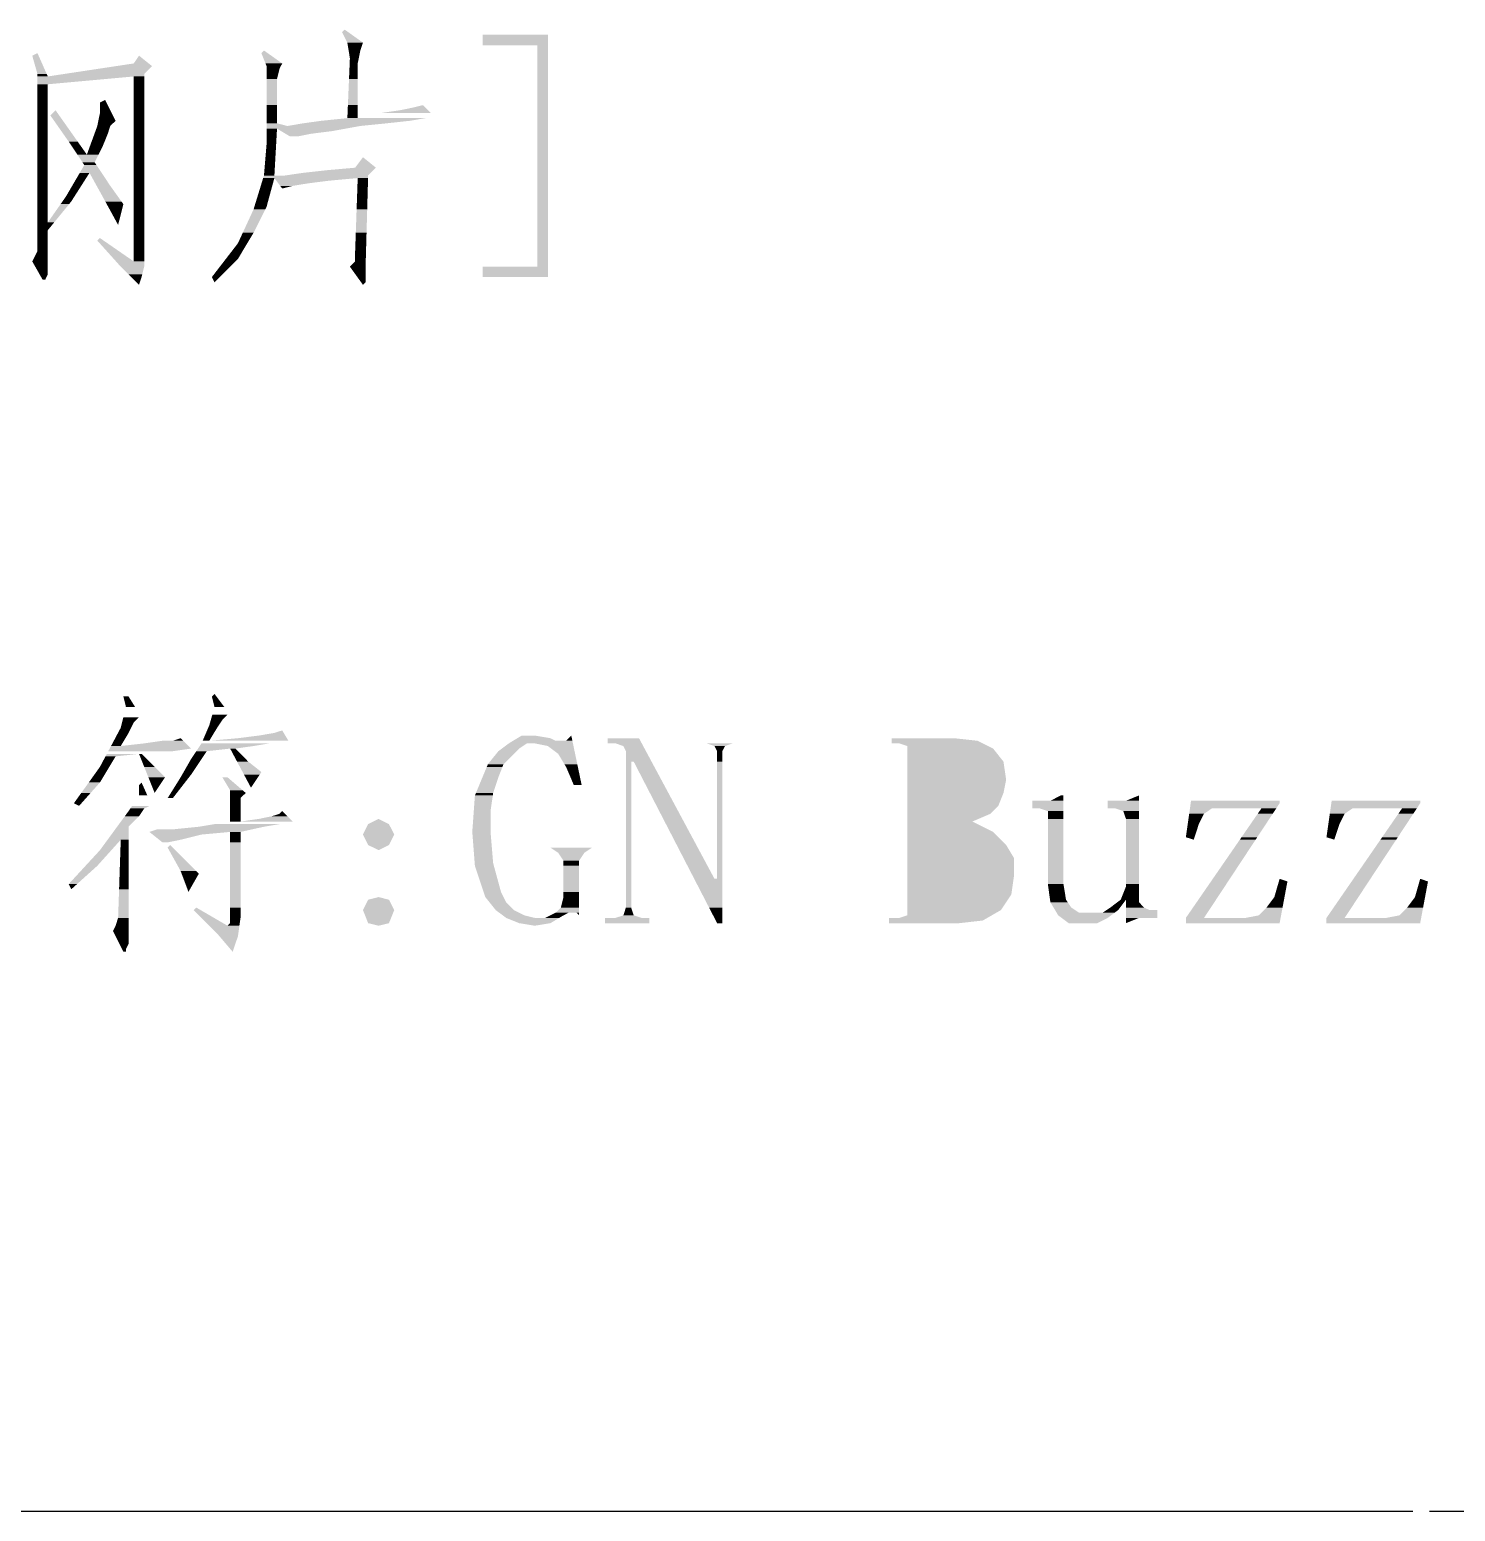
# Model space of a CAD drawing. Extents: x -182 to 198, y -129 to 151.
# Drawn here: x -128.27 to -85.63, y -129.38 to -85.08 of the extents above; entities that cross this region are included whole.
import ezdxf

# ---------------------------------------------------------------- set-up
doc = ezdxf.new("R2010")
doc.units = 0
for name, color, linetype in [('OutLine', 5, 'CONTINUOUS'), ('Text', 1, 'CONTINUOUS'), ('Text_N', 2, 'CONTINUOUS')]:
    doc.layers.add(name, color=color, linetype=linetype)

msp = doc.modelspace()

# ---------------------------------------------------------------- linework, layer by layer
at = {"layer": 'OutLine'}
for points in [[(-86.898309, -129.382825), (-181.523309, -129.382825)], [(8.226691, -129.382825), (-86.398309, -129.382825)]]:
    msp.add_lwpolyline(points, dxfattribs=at)
at = {"layer": 'Text'}
for points in [[(-118.76532, -85.47354), (-118.9228, -85.16112), (-118.29796, -85.47354), (-118.84406, -85.08492)], [(-118.727195, -85.70722), (-118.76532, -85.47354), (-118.3767, -85.70722), (-118.29796, -85.47354)], [(-114.71656, -85.55228), (-114.71656, -85.23986), (-112.76838, -85.55228), (-112.76838, -85.23986)], [(-128.03378, -86.40826), (-128.18872, -85.86216), (-127.757682, -86.40826), (-128.03378, -85.78596)], [(-125.674222, -86.17458), (-125.15342, -86.09584), (-124.60732, -86.17458), (-124.99594, -85.86216)], [(-121.212229, -86.09584), (-121.3358, -85.78596), (-120.7135, -86.09584), (-121.2596, -85.70722)], [(-118.714368, -85.78596), (-118.727195, -85.70722), (-118.392651, -85.78596), (-118.3767, -85.70722)], [(-118.68912, -85.9409), (-118.714368, -85.78596), (-118.424046, -85.9409), (-118.392651, -85.78596)], [(-113.0808, -92.17152), (-113.0808, -85.55228), (-112.76838, -92.17152), (-112.76838, -85.55228)], [(-127.219862, -86.40826), (-125.674222, -86.17458), (-124.841, -86.40826), (-124.60732, -86.17458)], [(-121.18086, -86.17458), (-121.212229, -86.09584), (-120.753505, -86.17458), (-120.7135, -86.09584)], [(-121.18086, -86.25078), (-121.18086, -86.17458), (-120.79224, -86.25078), (-120.753505, -86.17458)], [(-121.18086, -86.5632), (-121.18086, -86.25078), (-120.86844, -86.5632), (-120.79224, -86.25078)], [(-118.715587, -86.5632), (-118.702277, -86.25078), (-118.45544, -86.5632), (-118.45544, -86.25078)], [(-118.702277, -86.25078), (-118.699026, -86.17458), (-118.45544, -86.25078), (-118.45544, -86.17458)], [(-118.699026, -86.17458), (-118.695673, -86.09584), (-118.45544, -86.17458), (-118.45544, -86.09584)], [(-118.695673, -86.09584), (-118.68912, -85.9409), (-118.45544, -86.09584), (-118.424046, -85.9409)], [(-128.03378, -86.48446), (-128.03378, -86.40826), (-127.7239, -86.48446), (-127.757682, -86.40826)], [(-128.03378, -86.71814), (-128.03378, -86.48446), (-127.7239, -86.71814), (-125.15342, -86.48446)], [(-128.03378, -87.1855), (-128.03378, -86.71814), (-127.7239, -87.1855), (-127.7239, -86.71814)], [(-127.7239, -86.48446), (-127.219862, -86.40826), (-124.841, -86.48446), (-124.841, -86.40826)], [(-125.15342, -86.71814), (-125.15342, -86.48446), (-124.841, -86.71814), (-124.841, -86.48446)], [(-125.15342, -87.1855), (-125.15342, -86.71814), (-124.841, -87.1855), (-124.841, -86.71814)], [(-121.18086, -87.34298), (-121.18086, -86.5632), (-120.86844, -87.34298), (-120.86844, -86.5632)], [(-118.748759, -87.34298), (-118.715587, -86.5632), (-118.45544, -87.34298), (-118.45544, -86.5632)], [(-128.03378, -87.26424), (-128.03378, -87.1855), (-127.7239, -87.26424), (-127.7239, -87.1855)], [(-128.03378, -87.49792), (-128.03378, -87.26424), (-127.7239, -87.49792), (-127.7239, -87.26424)], [(-126.16434, -87.57666), (-126.16434, -87.26424), (-125.81382, -87.57666), (-126.0094, -87.1855)], [(-125.15342, -87.26424), (-125.15342, -87.1855), (-124.841, -87.26424), (-124.841, -87.1855)], [(-125.15342, -87.49792), (-125.15342, -87.26424), (-124.841, -87.49792), (-124.841, -87.26424)], [(-128.03378, -87.57666), (-128.03378, -87.49792), (-127.7239, -87.57666), (-127.7239, -87.49792)], [(-128.03378, -87.65286), (-128.03378, -87.57666), (-127.7239, -87.65286), (-127.7239, -87.57666)], [(-128.03378, -87.81034), (-128.03378, -87.65286), (-127.7239, -87.81034), (-127.7239, -87.65286)], [(-127.09906, -88.43264), (-127.64516, -87.65286), (-126.829972, -88.43264), (-127.49022, -87.49792)], [(-126.211686, -87.81034), (-126.179758, -87.65286), (-125.69698, -87.81034), (-125.77572, -87.65286)], [(-126.179758, -87.65286), (-126.16434, -87.57666), (-125.77572, -87.65286), (-125.81382, -87.57666)], [(-125.15342, -87.57666), (-125.15342, -87.49792), (-124.841, -87.57666), (-124.841, -87.49792)], [(-125.15342, -87.65286), (-125.15342, -87.57666), (-124.841, -87.65286), (-124.841, -87.57666)], [(-125.15342, -87.81034), (-125.15342, -87.65286), (-124.841, -87.81034), (-124.841, -87.65286)], [(-121.18086, -87.41918), (-121.18086, -87.34298), (-120.86844, -87.41918), (-120.86844, -87.34298)], [(-121.18086, -87.49792), (-121.18086, -87.41918), (-120.86844, -87.49792), (-120.86844, -87.41918)], [(-121.18086, -87.57666), (-121.18086, -87.49792), (-120.86844, -87.57666), (-120.86844, -87.49792)], [(-121.18086, -87.7316), (-121.18086, -87.57666), (-120.86844, -87.7316), (-120.86844, -87.57666)], [(-118.76532, -87.7316), (-118.758716, -87.57666), (-118.45544, -87.7316), (-118.45544, -87.57666)], [(-118.758716, -87.57666), (-118.755363, -87.49792), (-118.45544, -87.57666), (-118.45544, -87.49792)], [(-118.755363, -87.49792), (-118.75201, -87.41918), (-118.45544, -87.49792), (-118.45544, -87.41918)], [(-118.75201, -87.41918), (-118.748759, -87.34298), (-118.45544, -87.41918), (-118.45544, -87.34298)], [(-117.7544, -87.57666), (-117.2083, -87.49792), (-116.27358, -87.57666), (-116.35232, -87.49792)], [(-117.2083, -87.49792), (-116.81968, -87.41918), (-116.35232, -87.49792), (-116.50726, -87.34298)], [(-128.03378, -87.96528), (-128.03378, -87.81034), (-127.7239, -87.96528), (-127.7239, -87.81034)], [(-128.03378, -88.19896), (-128.03378, -87.96528), (-127.7239, -88.19896), (-127.7239, -87.96528)], [(-126.328348, -88.19896), (-126.24308, -87.96528), (-125.93066, -88.19896), (-125.85446, -87.96528)], [(-126.24308, -87.96528), (-126.211686, -87.81034), (-125.85446, -87.96528), (-125.69698, -87.81034)], [(-125.15342, -87.96528), (-125.15342, -87.81034), (-124.841, -87.96528), (-124.841, -87.81034)], [(-125.15342, -88.19896), (-125.15342, -87.96528), (-124.841, -88.19896), (-124.841, -87.96528)], [(-121.18086, -87.81034), (-121.18086, -87.7316), (-120.86844, -87.81034), (-120.86844, -87.7316)], [(-121.18086, -87.88654), (-121.18086, -87.81034), (-120.86844, -87.88654), (-120.86844, -87.81034)], [(-121.18086, -87.96528), (-121.18086, -87.88654), (-120.55856, -87.96528), (-120.86844, -87.88654)], [(-121.18086, -88.04402), (-121.18086, -87.96528), (-118.8117, -88.04402), (-118.3767, -87.96528)], [(-121.18086, -88.12022), (-121.18086, -88.04402), (-120.872682, -88.12022), (-120.86844, -88.04402)], [(-121.18086, -88.19896), (-121.18086, -88.12022), (-120.877101, -88.19896), (-120.872682, -88.12022)], [(-120.741694, -88.12022), (-120.86844, -88.04402), (-119.23268, -88.12022), (-118.8117, -88.04402)], [(-120.610757, -88.19896), (-120.741694, -88.12022), (-119.85752, -88.19896), (-119.23268, -88.12022)], [(-120.55856, -87.96528), (-120.0912, -87.88654), (-118.3767, -87.96528), (-117.59692, -87.88654)], [(-120.0912, -87.88654), (-119.5451, -87.81034), (-117.59692, -87.88654), (-116.89588, -87.81034)], [(-119.5451, -87.81034), (-118.76532, -87.7316), (-116.89588, -87.81034), (-116.43106, -87.7316)], [(-128.03378, -88.43264), (-128.03378, -88.19896), (-127.7239, -88.43264), (-127.7239, -88.19896)], [(-128.03378, -88.58758), (-128.03378, -88.43264), (-127.7239, -88.58758), (-127.7239, -88.43264)], [(-128.03378, -88.82126), (-128.03378, -88.58758), (-127.7239, -88.82126), (-127.7239, -88.58758)], [(-126.995733, -88.58758), (-127.09906, -88.43264), (-126.720549, -88.58758), (-126.829972, -88.43264)], [(-126.839955, -88.82126), (-126.995733, -88.58758), (-126.5555, -88.82126), (-126.720549, -88.58758)], [(-126.5555, -88.82126), (-126.470207, -88.58758), (-126.20498, -88.82126), (-126.08814, -88.58758)], [(-126.470207, -88.58758), (-126.413641, -88.43264), (-126.08814, -88.58758), (-126.025351, -88.43264)], [(-126.413641, -88.43264), (-126.328348, -88.19896), (-126.025351, -88.43264), (-125.93066, -88.19896)], [(-125.15342, -88.43264), (-125.15342, -88.19896), (-124.841, -88.43264), (-124.841, -88.19896)], [(-125.15342, -88.58758), (-125.15342, -88.43264), (-124.841, -88.58758), (-124.841, -88.43264)], [(-125.15342, -88.82126), (-125.15342, -88.58758), (-124.841, -88.82126), (-124.841, -88.58758)], [(-121.21355, -88.9), (-121.18086, -88.51138), (-120.916446, -88.9), (-120.894627, -88.51138)], [(-121.18086, -88.2777), (-121.18086, -88.19896), (-120.881521, -88.2777), (-120.877101, -88.19896)], [(-121.18086, -88.51138), (-121.18086, -88.2777), (-120.894627, -88.51138), (-120.881521, -88.2777)], [(-120.47982, -88.2777), (-120.610757, -88.19896), (-120.24614, -88.2777), (-119.85752, -88.19896)], [(-128.03378, -89.05494), (-128.03378, -88.82126), (-127.7239, -89.05494), (-127.7239, -88.82126)], [(-126.684176, -89.05494), (-126.839955, -88.82126), (-126.32182, -89.05494), (-126.20498, -88.82126)], [(-125.15342, -89.05494), (-125.15342, -88.82126), (-124.841, -89.05494), (-124.841, -88.82126)], [(-121.239864, -89.21242), (-121.21355, -88.9), (-120.933997, -89.21242), (-120.916446, -88.9)], [(-118.53164, -89.21242), (-118.29796, -88.9), (-117.90934, -89.21242)], [(-128.03378, -89.13368), (-128.03378, -89.05494), (-127.7239, -89.13368), (-127.7239, -89.05494)], [(-128.03378, -89.36736), (-128.03378, -89.13368), (-127.7239, -89.36736), (-127.7239, -89.13368)], [(-128.03378, -89.75598), (-128.03378, -89.36736), (-127.7239, -89.75598), (-127.7239, -89.36736)], [(-126.99525, -89.75598), (-126.7682, -89.36736), (-126.724664, -89.75598), (-126.47676, -89.36736)], [(-126.7682, -89.36736), (-126.6317, -89.13368), (-126.11354, -89.36736), (-126.269318, -89.13368)], [(-126.6317, -89.13368), (-126.684176, -89.05494), (-126.269318, -89.13368), (-126.32182, -89.05494)], [(-126.261317, -89.75598), (-126.47676, -89.36736), (-125.85446, -89.75598), (-126.11354, -89.36736)], [(-125.15342, -89.13368), (-125.15342, -89.05494), (-124.841, -89.13368), (-124.841, -89.05494)], [(-125.15342, -89.36736), (-125.15342, -89.13368), (-124.841, -89.36736), (-124.841, -89.13368)], [(-125.15342, -89.75598), (-125.15342, -89.36736), (-124.841, -89.75598), (-124.841, -89.36736)], [(-121.282917, -89.5223), (-121.2596, -89.4461), (-118.145128, -89.5223), (-118.14302, -89.4461)], [(-121.2596, -89.4461), (-121.252945, -89.36736), (-120.94718, -89.4461), (-120.942735, -89.36736)], [(-121.252945, -89.36736), (-121.24629, -89.28862), (-120.942735, -89.36736), (-120.93829, -89.28862)], [(-121.24629, -89.28862), (-121.239864, -89.21242), (-120.93829, -89.28862), (-120.933997, -89.21242)], [(-120.63476, -89.4461), (-120.0912, -89.36736), (-118.14302, -89.4461), (-118.06428, -89.36736)], [(-120.0912, -89.36736), (-119.39016, -89.28862), (-118.06428, -89.36736), (-117.98554, -89.28862)], [(-119.39016, -89.28862), (-118.53164, -89.21242), (-117.98554, -89.28862), (-117.90934, -89.21242)], [(-128.03378, -90.0684), (-128.03378, -89.75598), (-127.7239, -90.0684), (-127.7239, -89.75598)], [(-127.1778, -90.0684), (-126.99525, -89.75598), (-126.924003, -90.0684), (-126.724664, -89.75598)], [(-126.08814, -90.0684), (-126.261317, -89.75598), (-125.630661, -90.0684), (-125.85446, -89.75598)], [(-125.15342, -90.0684), (-125.15342, -89.75598), (-124.841, -90.0684), (-124.841, -89.75598)], [(-121.546112, -90.38082), (-121.378701, -89.83472), (-121.18086, -90.38082), (-121.032194, -89.83472)], [(-121.378701, -89.83472), (-121.354545, -89.75598), (-121.032194, -89.83472), (-121.010756, -89.75598)], [(-121.354545, -89.75598), (-121.331177, -89.67978), (-121.010756, -89.75598), (-120.990004, -89.67978)], [(-121.331177, -89.67978), (-121.307047, -89.60104), (-120.990004, -89.67978), (-120.968592, -89.60104)], [(-121.307047, -89.60104), (-121.282917, -89.5223), (-120.968592, -89.60104), (-120.94718, -89.5223)], [(-120.888277, -89.60104), (-120.94718, -89.5223), (-119.31142, -89.60104), (-118.45544, -89.5223)], [(-120.829375, -89.67978), (-120.888277, -89.60104), (-119.93372, -89.67978), (-119.31142, -89.60104)], [(-120.772377, -89.75598), (-120.829375, -89.67978), (-120.40108, -89.75598), (-119.93372, -89.67978)], [(-120.7135, -89.83472), (-120.772377, -89.75598), (-120.40108, -89.75598)], [(-118.485387, -90.38082), (-118.466337, -89.83472), (-118.169207, -90.38082), (-118.153891, -89.83472)], [(-118.466337, -89.83472), (-118.463568, -89.75598), (-118.153891, -89.83472), (-118.151681, -89.75598)], [(-118.463568, -89.75598), (-118.460901, -89.67978), (-118.151681, -89.75598), (-118.149548, -89.67978)], [(-118.460901, -89.67978), (-118.458158, -89.60104), (-118.149548, -89.67978), (-118.147338, -89.60104)], [(-118.458158, -89.60104), (-118.45544, -89.5223), (-118.147338, -89.60104), (-118.145128, -89.5223)], [(-128.03378, -90.22334), (-128.03378, -90.0684), (-127.7239, -90.22334), (-127.7239, -90.0684)], [(-128.03378, -90.30208), (-128.03378, -90.22334), (-127.7239, -90.30208), (-127.7239, -90.22334)], [(-128.03378, -90.84818), (-128.03378, -90.30208), (-127.7239, -90.84818), (-127.7239, -90.30208)], [(-127.7239, -90.84818), (-127.341427, -90.30208), (-127.53307, -90.84818), (-127.087147, -90.30208)], [(-127.341427, -90.30208), (-127.286283, -90.22334), (-127.087147, -90.30208), (-127.02286, -90.22334)], [(-127.286283, -90.22334), (-127.1778, -90.0684), (-127.02286, -90.22334), (-126.924003, -90.0684)], [(-126.003507, -90.22334), (-126.08814, -90.0684), (-125.519688, -90.22334), (-125.630661, -90.0684)], [(-125.96053, -90.30208), (-126.003507, -90.22334), (-125.4633, -90.30208), (-125.519688, -90.22334)], [(-125.66236, -90.84818), (-125.96053, -90.30208), (-125.601476, -90.84818), (-125.4633, -90.30208)], [(-125.15342, -90.22334), (-125.15342, -90.0684), (-124.841, -90.22334), (-124.841, -90.0684)], [(-125.15342, -90.30208), (-125.15342, -90.22334), (-124.841, -90.30208), (-124.841, -90.22334)], [(-125.15342, -90.84818), (-125.15342, -90.30208), (-124.841, -90.84818), (-124.841, -90.30208)], [(-121.892746, -91.15806), (-121.56948, -90.45702), (-121.56948, -91.15806), (-121.21896, -90.45702)], [(-121.56948, -90.45702), (-121.546112, -90.38082), (-121.21896, -90.45702), (-121.18086, -90.38082)], [(-118.512539, -91.15806), (-118.488054, -90.45702), (-118.191051, -91.15806), (-118.171366, -90.45702)], [(-118.488054, -90.45702), (-118.485387, -90.38082), (-118.171366, -90.45702), (-118.169207, -90.38082)], [(-128.03378, -90.92438), (-128.03378, -90.84818), (-127.5953, -90.92438), (-127.53307, -90.84818)], [(-128.03378, -91.08186), (-128.03378, -90.92438), (-127.7239, -91.08186), (-127.5953, -90.92438)], [(-128.03378, -91.31554), (-128.03378, -91.08186), (-127.7239, -91.31554), (-127.7239, -91.08186)], [(-125.62078, -90.92438), (-125.66236, -90.84818), (-125.601476, -90.84818)], [(-125.15342, -90.92438), (-125.15342, -90.84818), (-124.841, -90.92438), (-124.841, -90.84818)], [(-125.15342, -91.08186), (-125.15342, -90.92438), (-124.841, -91.08186), (-124.841, -90.92438)], [(-125.15342, -91.31554), (-125.15342, -91.08186), (-124.841, -91.31554), (-124.841, -91.08186)], [(-122.03684, -91.47048), (-121.892746, -91.15806), (-121.756703, -91.47048), (-121.56948, -91.15806)], [(-118.523461, -91.47048), (-118.512539, -91.15806), (-118.19984, -91.47048), (-118.191051, -91.15806)], [(-128.03378, -91.39174), (-128.03378, -91.31554), (-127.7239, -91.39174), (-127.7239, -91.31554)], [(-128.03378, -91.70416), (-128.03378, -91.39174), (-127.7239, -91.70416), (-127.7239, -91.39174)], [(-125.683594, -92.01404), (-126.24308, -91.39174), (-125.15342, -92.01404), (-126.16434, -91.31554)], [(-125.15342, -91.39174), (-125.15342, -91.31554), (-124.841, -91.39174), (-124.841, -91.31554)], [(-125.15342, -91.70416), (-125.15342, -91.39174), (-124.841, -91.70416), (-124.841, -91.39174)], [(-122.217053, -91.70416), (-122.03684, -91.47048), (-121.896759, -91.70416), (-121.756703, -91.47048)], [(-118.53164, -91.70416), (-118.523461, -91.47048), (-118.206418, -91.70416), (-118.19984, -91.47048)], [(-128.18872, -92.01404), (-128.03378, -91.70416), (-127.7239, -92.01404), (-127.7239, -91.70416)], [(-128.099337, -92.17152), (-128.18872, -92.01404), (-127.7239, -92.17152), (-127.7239, -92.01404)], [(-125.54204, -92.17152), (-125.683594, -92.01404), (-124.841, -92.17152), (-124.841, -92.01404)], [(-125.15342, -92.01404), (-125.15342, -91.70416), (-124.841, -92.01404), (-124.841, -91.70416)], [(-122.577555, -92.17152), (-122.456067, -92.01404), (-122.27052, -92.17152), (-122.11304, -92.01404)], [(-122.456067, -92.01404), (-122.397291, -91.93784), (-122.11304, -92.01404), (-122.03684, -91.93784)], [(-122.397291, -91.93784), (-122.217053, -91.70416), (-122.03684, -91.93784), (-121.896759, -91.70416)], [(-118.68912, -92.17152), (-118.53164, -92.01404), (-118.219601, -92.17152), (-118.215156, -92.01404)], [(-118.53164, -91.93784), (-118.53164, -91.70416), (-118.212997, -91.93784), (-118.206418, -91.70416)], [(-118.53164, -92.01404), (-118.53164, -91.93784), (-118.215156, -92.01404), (-118.212997, -91.93784)], [(-127.966749, -92.4052), (-128.099337, -92.17152), (-127.7239, -92.4052), (-127.7239, -92.17152)], [(-127.923519, -92.4814), (-127.966749, -92.4052), (-127.761365, -92.4814), (-127.7239, -92.4052)], [(-127.87884, -92.56014), (-127.923519, -92.4814), (-127.8001, -92.56014), (-127.761365, -92.4814)], [(-125.307242, -92.4052), (-125.54204, -92.17152), (-124.90036, -92.4052), (-124.841, -92.17152)], [(-125.230687, -92.4814), (-125.307242, -92.4052), (-124.91974, -92.4814), (-124.90036, -92.4052)], [(-125.151591, -92.56014), (-125.230687, -92.4814), (-124.945394, -92.56014), (-124.91974, -92.4814)], [(-124.99594, -92.71508), (-125.151591, -92.56014), (-124.945394, -92.56014)], [(-122.81662, -92.4814), (-122.636356, -92.24772), (-122.5804, -92.4814), (-122.34672, -92.24772)], [(-122.73788, -92.63888), (-122.81662, -92.4814), (-122.5804, -92.4814)], [(-122.636356, -92.24772), (-122.577555, -92.17152), (-122.34672, -92.24772), (-122.27052, -92.17152)], [(-118.634256, -92.24772), (-118.68912, -92.17152), (-118.22176, -92.24772), (-118.219601, -92.17152)], [(-118.466083, -92.4814), (-118.634256, -92.24772), (-118.22176, -92.4814), (-118.22176, -92.24772)], [(-118.352773, -92.63888), (-118.466083, -92.4814), (-118.22176, -92.63888), (-118.22176, -92.4814)], [(-114.71656, -92.4814), (-114.71656, -92.17152), (-112.76838, -92.4814), (-112.76838, -92.17152)], [(-118.29796, -92.71508), (-118.352773, -92.63888), (-118.22176, -92.63888)], [(-122.73788, -105.3338), (-122.81662, -105.02138), (-122.445297, -105.3338), (-122.73788, -104.94264)], [(-125.3871, -105.3338), (-125.4633, -105.02138), (-125.113237, -105.3338), (-125.30836, -105.02138)], [(-125.54204, -105.9561), (-125.503457, -105.80116), (-125.23089, -105.9561), (-125.15342, -105.80116)], [(-125.503457, -105.80116), (-125.46424, -105.64368), (-125.15342, -105.80116), (-124.99594, -105.64368)], [(-122.89282, -105.87736), (-122.848649, -105.72242), (-122.606918, -105.87736), (-122.5042, -105.72242)], [(-122.848649, -105.72242), (-122.804479, -105.56748), (-122.5042, -105.72242), (-122.34926, -105.56748)], [(-125.748999, -106.34472), (-125.70841, -106.26852), (-125.447958, -106.34472), (-125.402416, -106.26852)], [(-125.70841, -106.26852), (-125.624539, -106.11104), (-125.402416, -106.26852), (-125.30836, -106.11104)], [(-125.624539, -106.11104), (-125.54204, -105.9561), (-125.30836, -106.11104), (-125.23089, -105.9561)], [(-123.98502, -106.34472), (-123.75134, -106.26852), (-123.67448, -106.34472)], [(-123.092794, -106.34472), (-123.060181, -106.26852), (-122.89282, -106.34472), (-122.846998, -106.26852)], [(-123.060181, -106.26852), (-123.026475, -106.18978), (-122.846998, -106.26852), (-122.799627, -106.18978)], [(-123.026475, -106.18978), (-122.992769, -106.11104), (-122.799627, -106.18978), (-122.752282, -106.11104)], [(-122.992769, -106.11104), (-122.960155, -106.03484), (-122.752282, -106.11104), (-122.70646, -106.03484)], [(-122.960155, -106.03484), (-122.926475, -105.9561), (-122.70646, -106.03484), (-122.65914, -105.9561)], [(-122.926475, -105.9561), (-122.89282, -105.87736), (-122.65914, -105.9561), (-122.606918, -105.87736)], [(-122.89282, -106.34472), (-122.03684, -106.26852), (-120.527166, -106.34472), (-120.572962, -106.26852)], [(-122.03684, -106.26852), (-121.41454, -106.18978), (-120.572962, -106.26852), (-120.620307, -106.18978)], [(-121.41454, -106.18978), (-120.94718, -106.11104), (-120.620307, -106.18978), (-120.7135, -106.03484)], [(-113.805818, -106.34472), (-113.679097, -106.26852), (-112.5347, -106.34472), (-112.69218, -106.26852)], [(-113.679097, -106.26852), (-113.54816, -106.18978), (-112.69218, -106.26852), (-113.15954, -106.18978)], [(-112.22482, -106.34472), (-112.06734, -106.18978), (-112.034879, -106.34472)], [(-110.97768, -106.42346), (-110.97768, -106.26852), (-109.959699, -106.42346), (-110.04296, -106.26852)], [(-102.489, -106.34472), (-102.489, -106.26852), (-99.91852, -106.34472), (-100.61956, -106.26852)], [(-125.997919, -106.81208), (-125.95733, -106.73588), (-125.69698, -106.81208), (-124.99594, -106.73588)], [(-125.915395, -106.65714), (-125.873459, -106.5784), (-123.98502, -106.65714), (-123.43892, -106.5784)], [(-125.873459, -106.5784), (-125.83287, -106.5022), (-123.43892, -106.5784), (-123.51573, -106.5022)], [(-125.83287, -106.5022), (-125.790935, -106.42346), (-125.54204, -106.5022), (-125.494999, -106.42346)], [(-125.790935, -106.42346), (-125.748999, -106.34472), (-125.494999, -106.42346), (-125.447958, -106.34472)], [(-125.54204, -106.5022), (-124.841, -106.42346), (-123.51573, -106.5022), (-123.595105, -106.42346)], [(-124.96546, -106.81208), (-124.99594, -106.73588), (-124.843032, -106.81208), (-124.91974, -106.73588)], [(-124.841, -106.42346), (-124.2949, -106.34472), (-123.595105, -106.42346), (-123.67448, -106.34472)], [(-123.43892, -106.89082), (-123.28271, -106.65714), (-123.127313, -106.89082), (-122.97156, -106.65714)], [(-123.28271, -106.65714), (-123.230056, -106.5784), (-122.97156, -106.65714), (-122.27052, -106.5784)], [(-123.230056, -106.5784), (-123.179103, -106.5022), (-122.11558, -106.5784), (-121.56948, -106.5022)], [(-123.179103, -106.5022), (-123.1265, -106.42346), (-121.56948, -106.5022), (-121.10212, -106.42346)], [(-122.228559, -106.65714), (-122.27052, -106.5784), (-122.037323, -106.65714), (-122.11558, -106.5784)], [(-122.104099, -106.89082), (-122.228559, -106.65714), (-121.805167, -106.89082), (-122.037323, -106.65714)], [(-114.56162, -107.04576), (-114.312497, -106.73588), (-114.09426, -107.04576), (-113.78438, -106.73588)], [(-114.312497, -106.73588), (-114.2492, -106.65714), (-113.78438, -106.73588), (-113.70564, -106.65714)], [(-114.2492, -106.65714), (-114.143917, -106.5784), (-113.70564, -106.65714), (-113.6269, -106.5784)], [(-114.143917, -106.5784), (-114.042038, -106.5022), (-113.6269, -106.5784), (-113.511965, -106.5022)], [(-114.042038, -106.5022), (-113.93678, -106.42346), (-113.511965, -106.5022), (-113.39322, -106.42346)], [(-113.93678, -106.42346), (-113.805818, -106.34472), (-112.018394, -106.42346), (-112.034879, -106.34472)], [(-112.76838, -106.5022), (-113.15954, -106.42346), (-112.00191, -106.5022), (-112.018394, -106.42346)], [(-112.667313, -106.5784), (-112.76838, -106.5022), (-111.985958, -106.5784), (-112.00191, -106.5022)], [(-112.562894, -106.65714), (-112.667313, -106.5784), (-111.969474, -106.65714), (-111.985958, -106.5784)], [(-112.4585, -106.73588), (-112.562894, -106.65714), (-111.953015, -106.73588), (-111.969474, -106.65714)], [(-112.272166, -107.04576), (-112.4585, -106.73588), (-111.888168, -107.04576), (-111.953015, -106.73588)], [(-110.51032, -106.5022), (-110.744, -106.42346), (-109.917408, -106.5022), (-109.959699, -106.42346)], [(-110.43412, -106.65714), (-110.51032, -106.5022), (-109.834197, -106.65714), (-109.917408, -106.5022)], [(-110.43412, -106.96956), (-110.43412, -106.65714), (-109.66638, -106.96956), (-109.834197, -106.65714)], [(-107.7849, -106.5022), (-108.01858, -106.42346), (-107.47248, -106.5022), (-107.2388, -106.42346)], [(-107.70616, -106.65714), (-107.7849, -106.5022), (-107.55122, -106.65714), (-107.47248, -106.5022)], [(-107.70616, -106.96956), (-107.70616, -106.65714), (-107.55122, -106.96956), (-107.55122, -106.65714)], [(-102.489, -106.42346), (-102.489, -106.34472), (-99.76104, -106.42346), (-99.91852, -106.34472)], [(-102.02164, -106.5022), (-102.25532, -106.42346), (-99.60356, -106.5022), (-99.76104, -106.42346)], [(-102.02164, -106.5784), (-102.02164, -106.5022), (-99.45116, -106.5784), (-99.60356, -106.5022)], [(-102.02164, -106.96956), (-102.02164, -106.5784), (-99.14128, -106.96956), (-99.45116, -106.5784)], [(-126.387885, -107.43692), (-126.16434, -107.1245), (-126.071452, -107.43692), (-125.884203, -107.1245)], [(-126.16434, -107.1245), (-125.997919, -106.81208), (-125.884203, -107.1245), (-125.69698, -106.81208)], [(-124.840492, -107.1245), (-124.96546, -106.81208), (-124.52858, -107.1245), (-124.843032, -106.81208)], [(-124.715524, -107.43692), (-124.840492, -107.1245), (-124.2187, -107.43692), (-124.52858, -107.1245)], [(-123.661221, -107.27944), (-123.483954, -106.96956), (-123.386418, -107.27944), (-123.179815, -106.96956)], [(-123.483954, -106.96956), (-123.43892, -106.89082), (-123.179815, -106.96956), (-123.127313, -106.89082)], [(-122.062164, -106.96956), (-122.104099, -106.89082), (-121.72696, -106.96956), (-121.805167, -106.89082)], [(-121.897115, -107.27944), (-122.062164, -106.96956), (-121.3358, -107.27944), (-121.72696, -106.96956)], [(-114.724231, -107.43692), (-114.594335, -107.1245), (-114.2492, -107.43692), (-114.125426, -107.1245)], [(-114.594335, -107.1245), (-114.56162, -107.04576), (-114.125426, -107.1245), (-114.09426, -107.04576)], [(-112.22482, -107.1245), (-112.272166, -107.04576), (-111.871709, -107.1245), (-111.888168, -107.04576)], [(-112.091114, -107.43692), (-112.22482, -107.1245), (-111.806355, -107.43692), (-111.871709, -107.1245)], [(-110.43412, -110.47222), (-110.43412, -106.96956), (-110.27664, -110.47222), (-110.27664, -106.96956)], [(-108.39102, -110.47222), (-110.20044, -106.96956), (-107.7849, -110.47222), (-109.66638, -106.96956)], [(-107.70616, -110.47222), (-107.70616, -106.96956), (-107.55122, -110.47222), (-107.55122, -106.96956)], [(-102.02164, -107.51312), (-102.02164, -106.96956), (-99.06254, -107.51312), (-99.14128, -106.96956)], [(-126.722353, -107.90428), (-126.498782, -107.59186), (-126.442775, -107.90428), (-126.16434, -107.59186)], [(-126.498782, -107.59186), (-126.387885, -107.43692), (-126.16434, -107.59186), (-126.071452, -107.43692)], [(-124.99594, -107.98048), (-124.99594, -107.6706), (-124.746537, -107.98048), (-124.91974, -107.59186)], [(-124.653548, -107.59186), (-124.715524, -107.43692), (-124.321418, -107.59186), (-124.2187, -107.43692)], [(-124.52858, -107.90428), (-124.653548, -107.59186), (-124.321418, -107.59186)], [(-123.944837, -107.7468), (-123.75134, -107.43692), (-123.741637, -107.7468), (-123.500236, -107.43692)], [(-123.75134, -107.43692), (-123.70628, -107.35818), (-123.500236, -107.43692), (-123.43892, -107.35818)], [(-123.70628, -107.35818), (-123.661221, -107.27944), (-123.43892, -107.35818), (-123.386418, -107.27944)], [(-122.27052, -107.82554), (-122.5042, -107.43692), (-121.895159, -107.82554), (-122.34926, -107.43692)], [(-121.855179, -107.35818), (-121.897115, -107.27944), (-121.388429, -107.35818), (-121.3358, -107.27944)], [(-121.813244, -107.43692), (-121.855179, -107.35818), (-121.441058, -107.43692), (-121.388429, -107.35818)], [(-121.64822, -107.7468), (-121.813244, -107.43692), (-121.441058, -107.43692)], [(-114.821386, -107.6706), (-114.724231, -107.43692), (-114.32667, -107.6706), (-114.2492, -107.43692)], [(-111.99114, -107.6706), (-112.091114, -107.43692), (-111.75746, -107.6706), (-111.806355, -107.43692)], [(-102.02164, -107.90428), (-102.02164, -107.51312), (-99.14128, -107.90428), (-99.06254, -107.51312)], [(-126.94412, -108.21416), (-126.722353, -107.90428), (-126.718974, -108.21416), (-126.442775, -107.90428)], [(-124.13996, -108.05922), (-123.944837, -107.7468), (-123.98502, -108.05922), (-123.741637, -107.7468)], [(-122.27052, -107.90428), (-122.27052, -107.82554), (-121.80316, -107.90428), (-121.895159, -107.82554)], [(-122.27052, -108.05922), (-122.27052, -107.90428), (-121.96064, -108.05922), (-121.80316, -107.90428)], [(-122.27052, -108.21416), (-122.27052, -108.05922), (-121.96064, -108.21416), (-121.96064, -108.05922)], [(-114.983997, -108.44784), (-114.95024, -107.98048), (-114.48288, -108.44784), (-114.415164, -107.98048)], [(-114.95024, -107.98048), (-114.918541, -107.90428), (-114.415164, -107.98048), (-114.40414, -107.90428)], [(-114.918541, -107.90428), (-114.821386, -107.6706), (-114.40414, -107.90428), (-114.32667, -107.6706)], [(-102.02164, -108.2929), (-102.02164, -107.90428), (-99.29622, -108.2929), (-99.14128, -107.90428)], [(-97.7392, -108.13796), (-97.42678, -107.98048), (-97.34804, -108.13796), (-97.34804, -107.98048)], [(-95.4786, -108.13796), (-95.08998, -107.98048), (-95.08998, -108.13796)], [(-126.78918, -108.2929), (-126.94412, -108.21416), (-126.718974, -108.21416)], [(-125.421847, -108.60278), (-125.30836, -108.44784), (-124.99594, -108.60278), (-124.893197, -108.44784)], [(-125.30836, -108.44784), (-125.255706, -108.3691), (-124.893197, -108.44784), (-124.841, -108.3691)], [(-125.255706, -108.3691), (-125.204753, -108.2929), (-124.841, -108.3691), (-124.68606, -108.2929)], [(-122.27052, -108.44784), (-122.27052, -108.21416), (-121.96064, -108.44784), (-121.96064, -108.21416)], [(-122.27052, -108.52658), (-122.27052, -108.44784), (-121.96064, -108.52658), (-121.96064, -108.44784)], [(-122.27052, -108.60278), (-122.27052, -108.52658), (-121.96064, -108.60278), (-121.96064, -108.52658)], [(-121.02592, -108.60278), (-120.79224, -108.52658), (-120.55856, -108.60278), (-120.7135, -108.44784)], [(-115.02898, -109.07014), (-114.983997, -108.44784), (-114.48288, -109.07014), (-114.48288, -108.44784)], [(-102.02164, -108.52658), (-102.02164, -108.2929), (-99.5299, -108.52658), (-99.29622, -108.2929)], [(-102.02164, -108.76026), (-102.02164, -108.52658), (-100.07346, -108.76026), (-99.5299, -108.52658)], [(-98.28276, -108.3691), (-98.28276, -108.13796), (-97.34804, -108.3691), (-97.34804, -108.13796)], [(-97.8154, -108.44784), (-98.04908, -108.3691), (-97.34804, -108.44784), (-97.34804, -108.3691)], [(-97.8154, -108.68152), (-97.8154, -108.44784), (-97.34804, -108.68152), (-97.34804, -108.44784)], [(-96.0247, -108.3691), (-96.0247, -108.13796), (-95.08998, -108.3691), (-95.08998, -108.13796)], [(-95.55734, -108.44784), (-95.79102, -108.3691), (-95.08998, -108.44784), (-95.08998, -108.3691)], [(-95.4786, -108.68152), (-95.55734, -108.44784), (-95.08998, -108.68152), (-95.08998, -108.44784)], [(-93.632274, -108.83646), (-93.588205, -108.52658), (-93.29928, -108.83646), (-93.14434, -108.52658)], [(-93.588205, -108.52658), (-93.565802, -108.3691), (-93.14434, -108.52658), (-92.91066, -108.3691)], [(-93.565802, -108.3691), (-93.54378, -108.21416), (-90.985924, -108.3691), (-90.88374, -108.21416)], [(-93.54378, -108.21416), (-93.53296, -108.13796), (-90.88374, -108.21416), (-90.88374, -108.13796)], [(-91.752395, -108.83646), (-91.538527, -108.52658), (-91.294255, -108.83646), (-91.08981, -108.52658)], [(-91.538527, -108.52658), (-91.42984, -108.3691), (-91.08981, -108.52658), (-90.985924, -108.3691)], [(-89.426034, -108.83646), (-89.381965, -108.52658), (-89.09304, -108.83646), (-88.9381, -108.52658)], [(-89.381965, -108.52658), (-89.359562, -108.3691), (-88.9381, -108.52658), (-88.70442, -108.3691)], [(-89.359562, -108.3691), (-89.33754, -108.21416), (-86.782123, -108.3691), (-86.68004, -108.21416)], [(-89.33754, -108.21416), (-89.32672, -108.13796), (-86.68004, -108.21416), (-86.68004, -108.13796)], [(-87.546155, -108.83646), (-87.332287, -108.52658), (-87.090098, -108.83646), (-86.885882, -108.52658)], [(-87.332287, -108.52658), (-87.2236, -108.3691), (-86.885882, -108.52658), (-86.782123, -108.3691)], [(-125.935435, -109.30382), (-125.650727, -108.9152), (-125.30836, -109.30382), (-125.30836, -108.9152)], [(-125.650727, -108.9152), (-125.421847, -108.60278), (-125.30836, -108.9152), (-124.99594, -108.60278)], [(-123.98502, -108.99394), (-123.20524, -108.9152), (-121.61586, -108.99394), (-121.2596, -108.9152)], [(-123.20524, -108.9152), (-122.730209, -108.83646), (-121.2596, -108.9152), (-120.79224, -108.83646)], [(-122.27052, -108.68152), (-122.27052, -108.60278), (-121.96064, -108.68152), (-121.96064, -108.60278)], [(-122.27052, -108.76026), (-122.27052, -108.68152), (-121.96064, -108.76026), (-121.96064, -108.68152)], [(-121.96064, -108.76026), (-121.41454, -108.68152), (-120.40108, -108.76026), (-120.47982, -108.68152)], [(-121.41454, -108.68152), (-121.02592, -108.60278), (-120.47982, -108.68152), (-120.55856, -108.60278)], [(-118.29796, -109.14888), (-118.14302, -108.83646), (-117.36324, -109.14888), (-117.52072, -108.83646)], [(-118.14302, -108.83646), (-117.8306, -108.68152), (-117.52072, -108.83646)], [(-102.02164, -109.07014), (-102.02164, -108.76026), (-99.45116, -109.07014), (-100.07346, -108.76026)], [(-97.8154, -110.6297), (-97.8154, -108.68152), (-97.34804, -110.6297), (-97.34804, -108.68152)], [(-95.4786, -110.6297), (-95.4786, -108.68152), (-95.08998, -110.6297), (-95.08998, -108.68152)], [(-93.6879, -109.22762), (-93.632274, -108.83646), (-93.428947, -109.22762), (-93.29928, -108.83646)], [(-92.022371, -109.22762), (-91.752395, -108.83646), (-91.552293, -109.22762), (-91.294255, -108.83646)], [(-89.48166, -109.22762), (-89.426034, -108.83646), (-89.222707, -109.22762), (-89.09304, -108.83646)], [(-87.816131, -109.22762), (-87.546155, -108.83646), (-87.347882, -109.22762), (-87.090098, -108.83646)], [(-126.16434, -109.61624), (-125.935435, -109.30382), (-125.822888, -109.61624), (-125.54204, -109.30382)], [(-125.55253, -109.61624), (-125.54204, -109.30382), (-125.30836, -109.61624), (-125.30836, -109.30382)], [(-124.68606, -109.07014), (-124.45238, -108.99394), (-121.96064, -109.07014), (-121.61586, -108.99394)], [(-124.587457, -109.14888), (-124.68606, -109.07014), (-123.1265, -109.14888), (-122.27052, -109.07014)], [(-124.393477, -109.30382), (-124.587457, -109.14888), (-123.75134, -109.30382), (-123.1265, -109.14888)], [(-124.2949, -109.38256), (-124.393477, -109.30382), (-124.13996, -109.38256), (-123.75134, -109.30382)], [(-122.27052, -109.14888), (-122.27052, -109.07014), (-121.96064, -109.14888), (-121.96064, -109.07014)], [(-122.27052, -109.30382), (-122.27052, -109.14888), (-121.96064, -109.30382), (-121.96064, -109.14888)], [(-122.27052, -109.38256), (-122.27052, -109.30382), (-121.96064, -109.38256), (-121.96064, -109.30382)], [(-122.27052, -111.33074), (-122.27052, -109.38256), (-121.96064, -111.33074), (-121.96064, -109.38256)], [(-118.14302, -109.4613), (-118.29796, -109.14888), (-117.52072, -109.4613), (-117.36324, -109.14888)], [(-115.004672, -109.38256), (-115.02898, -109.07014), (-114.45654, -109.38256), (-114.48288, -109.07014)], [(-114.992633, -109.5375), (-115.004672, -109.38256), (-114.443485, -109.5375), (-114.45654, -109.38256)], [(-102.02164, -109.4613), (-102.02164, -109.07014), (-99.06254, -109.4613), (-99.45116, -109.07014)], [(-93.45422, -109.30382), (-93.6879, -109.22762), (-93.428947, -109.22762)], [(-92.881425, -110.47222), (-92.074975, -109.30382), (-92.373425, -110.47222), (-91.602585, -109.30382)], [(-92.074975, -109.30382), (-92.022371, -109.22762), (-91.602585, -109.30382), (-91.552293, -109.22762)], [(-89.24798, -109.30382), (-89.48166, -109.22762), (-89.222707, -109.22762)], [(-88.675185, -110.47222), (-87.868735, -109.30382), (-88.168074, -110.47222), (-87.398098, -109.30382)], [(-87.868735, -109.30382), (-87.816131, -109.22762), (-87.398098, -109.30382), (-87.347882, -109.22762)], [(-126.595378, -110.0836), (-126.16434, -109.61624), (-126.24308, -110.0836), (-125.822888, -109.61624)], [(-125.568278, -110.0836), (-125.55253, -109.61624), (-125.30836, -110.0836), (-125.30836, -109.61624)], [(-123.75134, -110.23854), (-124.13996, -109.5375), (-123.28398, -110.23854), (-124.06122, -109.4613)], [(-117.8306, -109.61624), (-118.14302, -109.4613), (-117.52072, -109.4613)], [(-114.980415, -109.69498), (-114.992633, -109.5375), (-114.430226, -109.69498), (-114.443485, -109.5375)], [(-114.962254, -109.92866), (-114.980415, -109.69498), (-114.410541, -109.92866), (-114.430226, -109.69498)], [(-112.4585, -109.69498), (-112.69218, -109.5375), (-111.67872, -109.69498), (-111.44504, -109.5375)], [(-112.30102, -109.92866), (-112.4585, -109.69498), (-111.83366, -109.92866), (-111.67872, -109.69498)], [(-102.02164, -109.84992), (-102.02164, -109.4613), (-98.82886, -109.84992), (-99.06254, -109.4613)], [(-102.02164, -110.39602), (-102.02164, -109.84992), (-98.82886, -110.39602), (-98.82886, -109.84992)], [(-127.09906, -110.6297), (-126.595378, -110.0836), (-126.850496, -110.6297), (-126.24308, -110.0836)], [(-125.586693, -110.6297), (-125.568278, -110.0836), (-125.30836, -110.6297), (-125.30836, -110.0836)], [(-123.721876, -110.31728), (-123.75134, -110.23854), (-123.20524, -110.31728), (-123.28398, -110.23854)], [(-114.956336, -110.00486), (-114.962254, -109.92866), (-114.40414, -110.00486), (-114.410541, -109.92866)], [(-114.95024, -110.0836), (-114.956336, -110.00486), (-114.382702, -110.0836), (-114.40414, -110.00486)], [(-114.689585, -110.86338), (-114.95024, -110.0836), (-114.17046, -110.86338), (-114.382702, -110.0836)], [(-112.30102, -110.00486), (-112.30102, -109.92866), (-111.83366, -110.00486), (-111.83366, -109.92866)], [(-112.30102, -110.0836), (-112.30102, -110.00486), (-111.83366, -110.0836), (-111.83366, -110.00486)], [(-112.30102, -110.86338), (-112.30102, -110.0836), (-111.83366, -110.86338), (-111.83366, -110.0836)], [(-127.02286, -110.78464), (-127.09906, -110.6297), (-126.850496, -110.6297)], [(-125.591926, -110.78464), (-125.586693, -110.6297), (-125.30836, -110.78464), (-125.30836, -110.6297)], [(-123.51766, -110.86338), (-123.721876, -110.31728), (-123.20524, -110.31728)], [(-110.43412, -111.33074), (-110.43412, -110.47222), (-110.27664, -111.33074), (-110.27664, -110.47222)], [(-107.947536, -111.33074), (-108.39102, -110.47222), (-107.55122, -111.33074), (-107.55122, -110.47222)], [(-102.02164, -110.93958), (-102.02164, -110.39602), (-98.9076, -110.93958), (-98.82886, -110.39602)], [(-97.804707, -110.7059), (-97.8154, -110.6297), (-97.335594, -110.7059), (-97.34804, -110.6297)], [(-97.749868, -111.09706), (-97.804707, -110.7059), (-97.27184, -111.09706), (-97.335594, -110.7059)], [(-95.63608, -111.09706), (-95.4786, -110.7059), (-95.08998, -111.09706), (-95.08998, -110.7059)], [(-95.4786, -110.7059), (-95.4786, -110.6297), (-95.08998, -110.7059), (-95.08998, -110.6297)], [(-93.258361, -111.01832), (-92.935781, -110.55096), (-92.733749, -111.01832), (-92.425393, -110.55096)], [(-92.935781, -110.55096), (-92.881425, -110.47222), (-92.425393, -110.55096), (-92.373425, -110.47222)], [(-91.04122, -111.01832), (-90.88374, -110.47222), (-90.737588, -111.01832), (-90.65006, -110.55096)], [(-89.052121, -111.01832), (-88.729541, -110.55096), (-88.527966, -111.01832), (-88.219966, -110.55096)], [(-88.729541, -110.55096), (-88.675185, -110.47222), (-88.219966, -110.55096), (-88.168074, -110.47222)], [(-86.83498, -111.01832), (-86.68004, -110.47222), (-86.533888, -111.01832), (-86.44636, -110.55096)], [(-125.62078, -111.64062), (-125.591926, -110.78464), (-125.30836, -111.64062), (-125.30836, -110.78464)], [(-118.29796, -111.40694), (-118.14302, -111.09706), (-117.36324, -111.40694), (-117.52072, -111.09706)], [(-118.14302, -111.09706), (-117.8306, -111.01832), (-117.52072, -111.09706)], [(-114.63782, -111.01832), (-114.689585, -110.86338), (-114.09299, -111.01832), (-114.17046, -110.86338)], [(-114.514249, -111.17326), (-114.63782, -111.01832), (-114.01552, -111.17326), (-114.09299, -111.01832)], [(-114.388697, -111.33074), (-114.514249, -111.17326), (-113.85804, -111.33074), (-114.01552, -111.17326)], [(-112.37976, -111.33074), (-112.34006, -111.17326), (-111.83366, -111.33074), (-111.83366, -111.17326)], [(-112.34006, -111.17326), (-112.30102, -111.01832), (-111.83366, -111.17326), (-111.83366, -111.01832)], [(-112.30102, -111.01832), (-112.30102, -110.86338), (-111.83366, -111.01832), (-111.83366, -110.86338)], [(-102.02164, -111.40694), (-102.02164, -110.93958), (-99.21748, -111.40694), (-98.9076, -110.93958)], [(-97.7392, -111.17326), (-97.749868, -111.09706), (-97.220481, -111.17326), (-97.27184, -111.09706)], [(-97.645093, -111.33074), (-97.7392, -111.17326), (-97.11436, -111.33074), (-97.220481, -111.17326)], [(-95.94596, -111.33074), (-95.737121, -111.17326), (-95.6548, -111.33074), (-95.536055, -111.17326)], [(-95.737121, -111.17326), (-95.63608, -111.09706), (-95.536055, -111.17326), (-95.4786, -111.09706)], [(-95.4786, -111.17326), (-95.4786, -111.09706), (-95.08998, -111.17326), (-95.08998, -111.09706)], [(-95.4786, -111.33074), (-95.4786, -111.17326), (-94.93504, -111.33074), (-95.08998, -111.17326)], [(-93.474007, -111.33074), (-93.258361, -111.01832), (-92.93987, -111.33074), (-92.733749, -111.01832)], [(-91.2749, -111.33074), (-91.04122, -111.01832), (-90.796135, -111.33074), (-90.737588, -111.01832)], [(-89.267767, -111.33074), (-89.052121, -111.01832), (-88.733859, -111.33074), (-88.527966, -111.01832)], [(-87.06866, -111.33074), (-86.83498, -111.01832), (-86.592435, -111.33074), (-86.533888, -111.01832)], [(-122.89282, -111.8743), (-123.36018, -111.40694), (-122.34926, -111.8743), (-123.28398, -111.33074)], [(-122.27052, -111.40694), (-122.27052, -111.33074), (-121.96064, -111.40694), (-121.96064, -111.33074)], [(-122.27052, -111.64062), (-122.27052, -111.40694), (-121.96064, -111.64062), (-121.96064, -111.40694)], [(-118.14302, -111.7981), (-118.29796, -111.40694), (-117.52072, -111.7981), (-117.36324, -111.40694)], [(-114.32794, -111.40694), (-114.388697, -111.33074), (-113.78184, -111.40694), (-113.85804, -111.33074)], [(-114.222657, -111.48568), (-114.32794, -111.40694), (-113.62563, -111.48568), (-113.78184, -111.40694)], [(-114.117374, -111.56442), (-114.222657, -111.48568), (-113.46942, -111.56442), (-113.62563, -111.48568)], [(-114.01552, -111.64062), (-114.117374, -111.56442), (-113.15954, -111.64062), (-113.46942, -111.56442)], [(-112.84712, -111.64062), (-112.69345, -111.56442), (-112.428553, -111.64062), (-112.30102, -111.56442)], [(-112.69345, -111.56442), (-112.5347, -111.48568), (-112.30102, -111.56442), (-112.14608, -111.48568)], [(-112.5347, -111.48568), (-112.45596, -111.40694), (-111.83366, -111.48568), (-111.83366, -111.40694)], [(-112.45596, -111.40694), (-112.37976, -111.33074), (-111.83366, -111.40694), (-111.83366, -111.33074)], [(-111.83366, -111.56442), (-111.9124, -111.48568), (-111.83366, -111.48568)], [(-110.744, -111.64062), (-110.51032, -111.56442), (-109.96676, -111.64062), (-110.20044, -111.56442)], [(-110.51032, -111.56442), (-110.43412, -111.33074), (-110.20044, -111.56442), (-110.27664, -111.33074)], [(-107.826835, -111.56442), (-107.947536, -111.33074), (-107.55122, -111.56442), (-107.55122, -111.33074)], [(-107.787491, -111.64062), (-107.826835, -111.56442), (-107.55122, -111.64062), (-107.55122, -111.56442)], [(-102.25532, -111.64062), (-102.02164, -111.56442), (-99.625937, -111.64062), (-99.49274, -111.56442)], [(-102.02164, -111.56442), (-102.02164, -111.40694), (-99.49274, -111.56442), (-99.21748, -111.40694)], [(-97.599576, -111.40694), (-97.645093, -111.33074), (-96.999425, -111.40694), (-97.11436, -111.33074)], [(-97.552535, -111.48568), (-97.599576, -111.40694), (-96.88068, -111.48568), (-96.999425, -111.40694)], [(-97.50552, -111.56442), (-97.552535, -111.48568), (-95.922821, -111.56442), (-95.817538, -111.48568)], [(-97.403641, -111.64062), (-97.50552, -111.56442), (-96.0247, -111.64062), (-95.922821, -111.56442)], [(-96.17964, -111.48568), (-96.06087, -111.40694), (-95.817538, -111.48568), (-95.71228, -111.40694)], [(-96.06087, -111.40694), (-95.94596, -111.33074), (-95.71228, -111.40694), (-95.6548, -111.33074)], [(-95.4786, -111.40694), (-95.4786, -111.33074), (-94.77756, -111.40694), (-94.93504, -111.33074)], [(-95.4786, -111.48568), (-95.4786, -111.40694), (-94.54388, -111.48568), (-94.54388, -111.40694)], [(-95.4786, -111.56442), (-95.4786, -111.48568), (-94.54388, -111.56442), (-94.54388, -111.48568)], [(-95.4786, -111.64062), (-95.4786, -111.56442), (-94.54388, -111.64062), (-94.54388, -111.56442)], [(-93.6879, -111.64062), (-93.635297, -111.56442), (-93.14434, -111.64062), (-93.094048, -111.56442)], [(-93.635297, -111.56442), (-93.474007, -111.33074), (-93.094048, -111.56442), (-92.93987, -111.33074)], [(-91.8972, -111.64062), (-91.50858, -111.56442), (-90.854225, -111.64062), (-90.839925, -111.56442)], [(-91.50858, -111.56442), (-91.2749, -111.33074), (-90.839925, -111.56442), (-90.796135, -111.33074)], [(-89.48166, -111.64062), (-89.429057, -111.56442), (-88.9381, -111.64062), (-88.887859, -111.56442)], [(-89.429057, -111.56442), (-89.267767, -111.33074), (-88.887859, -111.56442), (-88.733859, -111.33074)], [(-87.69096, -111.64062), (-87.30234, -111.56442), (-86.650525, -111.64062), (-86.636225, -111.56442)], [(-87.30234, -111.56442), (-87.06866, -111.33074), (-86.636225, -111.56442), (-86.592435, -111.33074)], [(-125.77572, -112.03178), (-125.69698, -111.8743), (-125.30836, -112.03178), (-125.30836, -111.8743)], [(-125.580597, -112.4204), (-125.77572, -112.03178), (-125.30836, -112.4204), (-125.30836, -112.03178)], [(-125.69698, -111.8743), (-125.62078, -111.64062), (-125.30836, -111.8743), (-125.30836, -111.64062)], [(-122.65914, -112.10798), (-122.89282, -111.8743), (-122.025842, -112.10798), (-121.993228, -111.8743)], [(-122.34926, -111.8743), (-122.27052, -111.7981), (-121.993228, -111.8743), (-121.982586, -111.7981)], [(-122.27052, -111.7981), (-122.27052, -111.64062), (-121.982586, -111.7981), (-121.96064, -111.64062)], [(-117.8306, -111.8743), (-118.14302, -111.7981), (-117.52072, -111.7981)], [(-113.6269, -111.7981), (-114.01552, -111.64062), (-112.69218, -111.7981), (-112.428553, -111.64062)], [(-113.15954, -111.8743), (-113.6269, -111.7981), (-112.69218, -111.7981)], [(-111.05642, -111.7981), (-111.05642, -111.64062), (-109.73308, -111.7981), (-109.73308, -111.64062)], [(-107.70616, -111.7981), (-107.787491, -111.64062), (-107.55122, -111.7981), (-107.55122, -111.64062)], [(-102.56774, -111.71936), (-102.56774, -111.64062), (-99.76358, -111.71936), (-99.625937, -111.64062)], [(-102.56774, -111.7981), (-102.56774, -111.71936), (-100.46462, -111.7981), (-99.76358, -111.71936)], [(-97.1931, -111.7981), (-97.403641, -111.64062), (-96.33712, -111.7981), (-96.0247, -111.64062)], [(-95.4786, -111.7981), (-95.4786, -111.64062), (-95.08998, -111.64062)], [(-93.6879, -111.7981), (-93.6879, -111.64062), (-90.88374, -111.7981), (-90.854225, -111.64062)], [(-89.48166, -111.7981), (-89.48166, -111.64062), (-86.68004, -111.7981), (-86.650525, -111.64062)], [(-125.502822, -112.57534), (-125.580597, -112.4204), (-125.3871, -112.57534), (-125.30836, -112.4204)], [(-122.592109, -112.18672), (-122.65914, -112.10798), (-122.03684, -112.18672), (-122.025842, -112.10798)], [(-122.19432, -112.65408), (-122.592109, -112.18672), (-122.03684, -112.18672)], [(-125.4633, -112.65408), (-125.502822, -112.57534), (-125.3871, -112.65408), (-125.3871, -112.57534)]]:
    msp.add_solid(points, dxfattribs=at)
at = {"layer": 'Text_N'}
for points in [[(-101.47554, -106.65714), (-99.91852, -106.65714), (-101.39934, -106.5022), (-100.30714, -106.5022)], [(-101.47554, -107.04576), (-99.68484, -107.04576), (-101.47554, -106.65714), (-99.91852, -106.65714)], [(-101.39934, -106.5022), (-100.30714, -106.5022), (-101.16566, -106.42346), (-100.7745, -106.42346)], [(-101.47554, -107.51312), (-99.60864, -107.51312), (-101.47554, -107.04576), (-99.68484, -107.04576)], [(-101.47554, -108.05922), (-99.68484, -108.05922), (-101.47554, -107.51312), (-99.60864, -107.51312)], [(-101.47554, -108.44784), (-99.91852, -108.44784), (-101.47554, -108.05922), (-99.68484, -108.05922)], [(-101.47554, -108.60278), (-100.30714, -108.60278), (-101.47554, -108.44784), (-99.91852, -108.44784)], [(-101.47554, -108.68152), (-100.61956, -108.68152), (-101.47554, -108.60278), (-100.30714, -108.60278)], [(-101.47554, -108.99394), (-100.1522, -108.99394), (-101.47554, -108.9152), (-100.6983, -108.9152)], [(-101.47554, -109.22762), (-99.76358, -109.22762), (-101.47554, -108.99394), (-100.1522, -108.99394)], [(-101.47554, -109.69498), (-99.5299, -109.69498), (-101.47554, -109.22762), (-99.76358, -109.22762)], [(-101.47554, -110.31728), (-99.45116, -110.31728), (-101.47554, -109.69498), (-99.5299, -109.69498)], [(-101.47554, -110.86338), (-99.5299, -110.86338), (-101.47554, -110.31728), (-99.45116, -110.31728)], [(-101.47554, -111.252), (-99.76358, -111.252), (-101.47554, -110.86338), (-99.5299, -110.86338)], [(-101.47554, -111.33074), (-99.84166, -111.33074), (-101.47554, -111.252), (-99.76358, -111.252)], [(-101.39934, -111.56442), (-100.07346, -111.56442), (-101.47554, -111.33074), (-99.84166, -111.33074)], [(-101.16566, -111.64062), (-100.61956, -111.64062), (-101.39934, -111.56442), (-100.07346, -111.56442)]]:
    msp.add_solid(points, dxfattribs=at)

doc.saveas('drawing.dxf')
